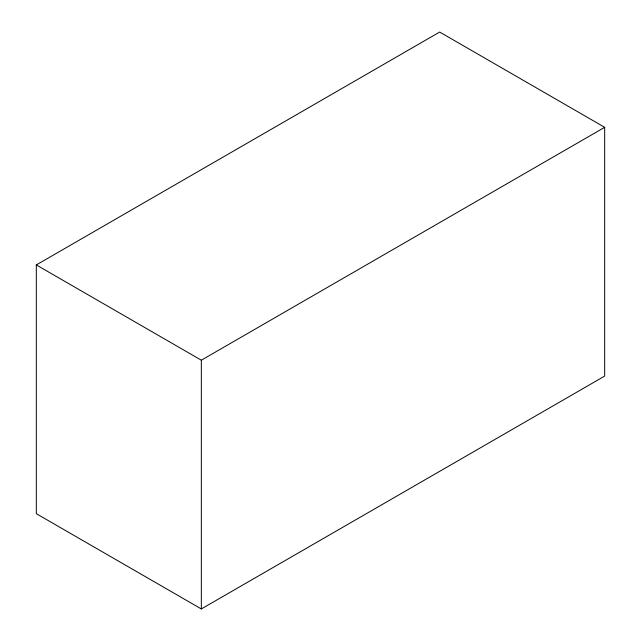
<?xml version="1.0" encoding="UTF-8"?>
<svg xmlns="http://www.w3.org/2000/svg" width="641" height="641" viewBox="0 0 641 641"><rect width="100%" height="100%" fill="white"/><g stroke="black" fill="none" stroke-linecap="round" stroke-linejoin="round"><path stroke-width="0.96" d="M36.321 264.925L439.67 32.05L604.679 127.319L604.679 376.075L201.33 608.95L36.321 513.681L36.321 264.925L201.33 360.194L604.679 127.319M201.33 360.194L201.33 608.95"/></g></svg>
